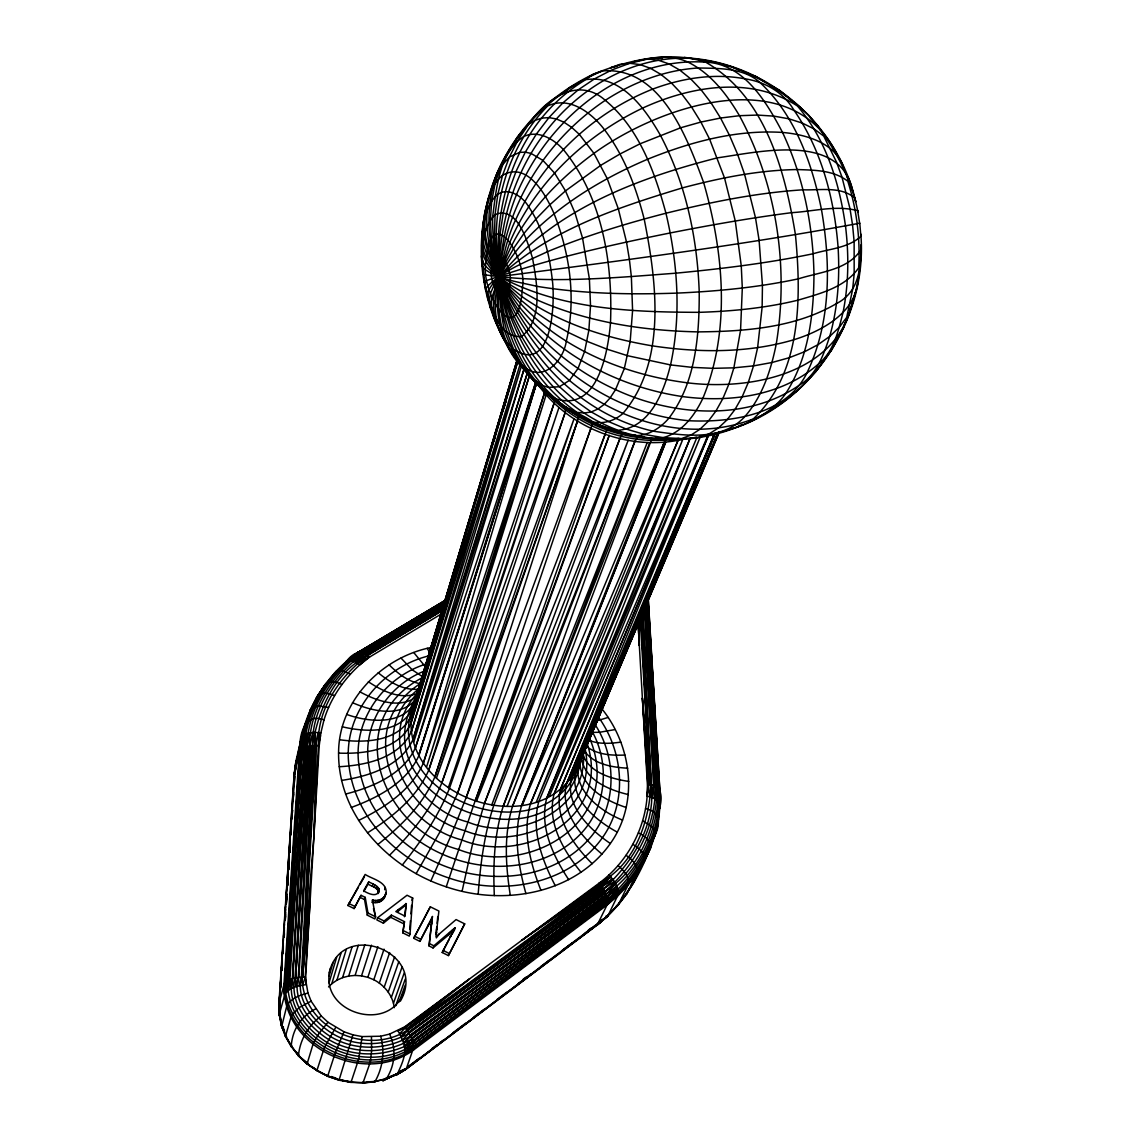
<?xml version="1.0" encoding="UTF-8"?>
<svg xmlns="http://www.w3.org/2000/svg" width="1140" height="1140" viewBox="0 0 1140 1140"><rect width="100%" height="100%" fill="white"/><g stroke="black" fill="none" stroke-linecap="round" stroke-linejoin="round"><path stroke-width="1.5" d="M707.413 435.024C735.471 429.737 768.631 417.81 785.674 393.614C808.289 358.673 813.689 315.794 813.96 275.025C813.219 226.048 803.415 176.885 782.539 132.44C766.451 102.059 744.135 63.755 705.632 62.158C668.881 50.217 628.14 60.192 593.384 74.2C563.245 88.507 536.555 110.153 517.204 137.399C489.317 176.344 476.791 225.891 482.79 273.401L483.631 274.612C547.129 284.088 612.038 277.989 675.792 273.187C721.834 268.769 767.847 263.212 813.162 253.736C829.036 248.905 848.245 248.078 860.871 236.365L860.8 234.042C867.953 317.376 813.632 401.294 734.317 428.213C648.774 461.315 533.876 420.118 504.265 329.716C491.055 263.554 502.156 190.522 542.939 135.489C577.538 87.965 634.809 53.808 694.873 58.553C771.509 66.391 838.94 126.74 855.755 201.837C846.892 169.775 830.447 140.305 808.517 115.083C779.119 87.395 742.767 65.379 702.169 59.978L705.318 60.862M647.335 601.621L657.923 788.253L646.48 602.234L657.524 787.868C656.027 827.683 639.412 869.321 604.87 891.48L410.257 1035.362L605.383 892.577L410.585 1035.961C386.275 1050.51 354.554 1051.151 330.201 1036.374C311.092 1024.304 291.983 1001.091 298.295 977.322L310.892 745.902L298.908 977.265L312.431 745.674C318.089 710.334 334.419 672.5 367.693 655.457L369.317 656.911C348.427 672.871 331.655 694.602 323.988 719.953C303.724 711.902 298.965 736.411 299.806 751.759L284.658 983.264C287.009 1044.382 364.373 1081.347 413.934 1046.406L607.734 901.412C639.554 873.824 662.426 833.782 659.832 790.661L647.947 599.498M400.411 1001.091C428.611 952.128 341.316 918.698 329.132 973.047M859.731 268.769C852.406 333.179 810.868 394.982 750.405 420.617M294.69 776.426L294.206 783.522L294.091 774.929L299.122 753.426C300.946 747.997 307.358 746.33 312.431 745.674C311.79 708.596 334.918 674.381 364.059 653.049L444.572 604.884M641.122 616.355L649.928 784.662L642.39 698.179L647.876 784.292C661.713 785.175 662.882 796.19 659.547 808.445L659.533 791.659M660.017 806.992L660.288 792.314C659.59 807.661 660.089 825.788 652.493 840.508M404.643 1026.869L599.027 883.244C604.058 889.043 609.444 897.066 607.007 905.046L597.232 924.982L405.854 1069.277C372.082 1086.035 377.967 1083.627 406.296 1068.821L413.948 1046.705L410.756 1036.317L404.643 1026.869L389.581 1034.094L380.689 1036.217L362.135 1036.588L352.901 1034.821L343.995 1031.785L327.978 1022.252L321.252 1015.982L311.12 1001.177L307.942 992.997L305.207 977.094L310.222 899.446L302.613 977.051L315.581 745.503L315.296 732.422C310.037 732.479 302.955 733.619 301.003 739.319L295.972 760.922L294.063 775.3M386.047 1079.024L397.319 1074.151C402.107 1063.463 408.305 1051.479 402.349 1039.979L409.103 1033.253L604.1 890.112L408.576 1032.413L603.459 889.001C632.386 862.781 655.87 825.431 651.282 784.947L641.948 613.178L650.954 784.876C649.202 822.539 634.41 865.217 599.027 883.244C629.736 860.386 648.731 822.638 647.363 784.235L638.001 622.454M648.033 595.949L648.247 601.022M313.856 837.273L316.407 745.531L302.613 977.051L313.856 837.273L318.402 745.603C316.535 709.579 339.748 676.291 367.693 655.457L443.631 609.815M481.678 244.772C482.049 273.557 515.166 287.494 536.669 299.735C587.228 322.178 642.932 330.728 697.922 331.882C745.047 331.469 794.936 327.878 836.518 303.568C859.589 291.755 860.714 267.416 861.127 244.801L861.284 249.119C848.702 270.023 819.788 272.004 798.513 278.801C758.542 287.38 717.716 291.284 676.918 293.108C630.106 294.719 582.953 293.906 536.655 286.283C518.543 281.865 497.938 279.685 482.933 267.914L481.878 264.68L483.047 261.331M431.903 647.321C382.057 656.897 338.466 700.758 338.58 753.098C338.153 815.898 388.925 868.352 446.239 886.835C502.612 906.2 574.389 894.473 610.356 843.5C639.098 803.258 632.059 746.173 601.849 708.795M482.363 238.873L483.545 221.046L485.27 216.002M660.288 792.314L659.547 808.445M645.553 808.616C660.231 811.723 660.787 823.579 654.788 835.891M858.035 276.835C858.42 311.647 822.31 331.07 793.269 339.919C747.441 353.272 698.678 352.858 651.809 345.776C605.995 337.996 560.253 323.66 521.978 296.614C502.142 280.782 476.72 259.022 482.676 230.565M654.702 836.119L658.45 819.29M444.857 602.177L361.366 652.037C332.909 674.98 309.524 708.424 309.424 746.144L295.673 977.735L296.158 986.527L290.486 988.922L285.171 993.382L279.243 1014.529L279.756 1017.037M485.768 290.743C483.118 265.99 476.363 234.826 495.059 214.562C518.201 205.428 527.535 242.692 532.565 258.253C536.798 283.204 543.837 318.331 521.621 336.557C497.909 338.081 491.155 305.748 485.911 287.921C502.327 270.593 526.238 261.73 547.542 251.655C585.932 235.766 625.746 223.583 665.945 213.237C710.961 202.122 756.661 192.774 803.016 189.81C819.959 190.451 841.12 185.963 854.9 198.189L858.078 212.396L857.665 210.715C836.418 204.901 813.533 211.413 791.915 212.638C751.132 217.854 710.605 225.008 670.277 232.945C607.563 245.542 544.892 259.792 484.628 281.309L484.101 282.121C494.29 342.67 535.7 397.86 592.372 421.914M409.103 1033.253C385.505 1046.463 355.409 1047.646 331.996 1033.324C313.785 1021.81 295.545 999.752 301.359 977.08L313.614 745.603L302.143 977.051C301.829 1027.952 366.211 1056.88 407.222 1030.303L602.576 887.704L406.681 1029.562L601.606 886.307L612.664 879.225L614.346 881.505L617.766 888.459L618.279 894.387L607.905 915.862L405.555 1069.32L396.734 1074.621L385.562 1078.754M584.407 933.674L595.736 925.139L597.004 925.139C622.639 905.16 639.939 876.076 650.783 846.008C649.8 839.624 643.872 835.492 638.443 832.884M719.155 432.359L579.22 763.672C541.799 847.476 393.827 796.86 412.651 708.168L516.962 360.496M581.685 756.618C562.676 878.712 352.858 802.788 416.57 696.697C399.556 709.322 376.414 700.844 359.756 691.752M849.542 309.852L851.58 305.463C834.523 374.974 748.709 390.393 687.62 382.841C615.001 373.664 540.246 339.934 499.719 276.578C486.809 260.233 478.03 238.217 484.913 217.526C486.182 202.279 490.457 185.635 502.569 175.289C527.321 160.925 546.117 194.926 554.068 213.764C569.943 253.764 576.298 298.88 566.324 341.131C563.303 362.093 540.93 384.807 521.75 364.444C502.854 346.688 498.365 318.73 498.209 293.935C499.705 252.952 505.704 211.385 525.882 174.99C560.096 109.768 629.38 57.128 705.632 62.158C765.481 96.458 785.047 171.114 795.435 234.712C801.32 296.927 802.09 372.637 753.269 418.936C683.872 445.783 603.986 417.297 553.712 365.926C507.371 316.364 472.886 241.623 496.755 173.907C517.033 127.424 555.807 90.331 602.433 70.922C660.972 66.191 687.235 138.068 703.622 182.486C723.615 252.083 731.053 330.115 702.782 398.501C694.616 415.416 682.176 432.43 663.209 437.646C644.328 439.755 625.133 434.454 607.392 428.127M350.279 674.21L343.625 671.033L336.442 671.26C317.077 692.493 304.024 720.038 302.542 748.937L287.608 980.585C286.354 1041.661 365.028 1078.169 413.62 1044.24L607.563 899.303C638.6 871.487 662.026 832.058 658.834 789.122C658.022 829.635 640.338 871.06 606.152 894.273L411.668 1038.298L606.409 895.014L411.953 1038.953C386.745 1054.115 353.785 1054.771 328.491 1039.423C308.384 1026.812 289.19 1002.758 295.032 977.849L308.327 746.444L295.673 977.735L287.608 980.585L284.002 984.575L278.744 1004.468L279.785 1015.64L279.927 998.768M413.934 1046.406L404.728 1049.014L413.107 1042.245C386.745 1057.094 353.072 1058.405 326.909 1042.373C306.005 1029.306 286.439 1004.369 292.339 978.533L305.976 747.199L292.666 978.448L306.931 746.828C307.729 708.852 330.429 673.769 360.71 651.98L348.356 660.573L331.754 677.203M295.032 977.849L296.158 986.527L306.118 984.561L305.663 977.108L319.228 745.674L320.839 732.977L323.988 719.953M659.718 803.985L654.289 798.57L647.121 796.062L647.876 784.292M280.226 987.824L281.038 975.455M282.207 957.771L281.395 970.14L282.093 961.106M282.435 954.237L283.247 941.868M283.589 936.567L284.401 924.184M284.758 918.883L285.57 906.514M285.798 902.98L288.933 855.242M289.161 851.708L295.972 760.922M284.202 937.109L284.43 933.575M285.356 919.453L285.584 915.919M286.397 903.564L286.738 898.263M287.893 880.607L287.536 885.908L287.893 878.769L287.351 885.78M289.047 862.952L288.577 870.005L288.947 862.894M289.731 852.35L290.073 847.048M291.227 829.393L290.885 834.694L291.284 827.597L290.786 834.623M292.382 811.737L291.926 818.805L292.467 809.956L291.854 818.748M293.593 792.4L293.037 801.121M280.625 988.181L280.982 982.894M281.794 970.539L282.15 965.238M282.977 952.883L283.318 947.597M284.031 937.009L284.373 931.708M285.541 914.066L285.2 919.367L285.57 912.228M286.724 896.425L286.254 903.479L286.767 894.587M290.116 845.239L289.645 852.307L290.073 845.21M293.051 801.121L293.522 794.067M341.801 684.499C337.426 682.219 331.925 680.224 327.137 682.461C311.135 702.482 301.387 727.591 299.179 753.227L283.945 984.76C282.093 1047.631 364.002 1086.05 413.549 1050.011L607.007 905.046L617.766 895.912L627.912 885.352L636.733 873.952L644.186 861.826L650.698 847.633M299.806 751.759L302.556 736.511L285.812 981.925L286.439 991.843L285.998 981.754L302.129 749.279L285.812 981.925L300.875 750.362L302.556 736.511L306.118 722.219L311.234 708.524L318.388 705.831L328.577 707.47M288.221 990.332L304.437 747.84C305.62 719.126 318.758 691.795 337.91 670.705M279.214 1014.842L278.744 1004.468L279.3 1015.142L278.801 1005.11L294.091 774.929L295.944 761.278L296.186 762.019L299.336 749.393M299.122 748.253L294.163 775.699L279.072 1005.494C277.291 1008.259 285.841 1046.164 280.112 1017.194M278.716 1004.825L279.485 1015.412L279.899 996.887M280.483 988.067L280.967 981.013M281.666 970.439L282.15 963.385M282.863 952.798L283.333 945.744M283.917 936.923L284.387 929.87M288.42 869.906L289.004 861.085M289.061 979.83L305.677 734.288L302.542 748.937M581.058 872.299C563.63 850.91 546.43 822.182 554.168 793.654L708.154 434.782L560.624 788.937C553.484 817.337 573.135 844.612 592.187 863.721M280.283 987.739L281.01 977.094M282.578 954.009L283.304 943.35M283.789 936.239L284.401 927.361M284.886 920.265L285.613 909.606M285.969 904.277L286.696 893.632M287.18 886.521L287.907 875.862M288.392 868.765L288.99 859.888M289.474 852.777L290.087 843.899M290.686 835.022L291.298 826.144M291.897 817.266L292.382 810.155M478.173 894.202C480.425 864.277 484.258 834.11 493.734 805.524L634.852 441.465L638.657 435.836M636.875 873.739C638.885 865.987 631.859 859.332 626.088 855.314M855.214 292.424L852.136 303.839M409.787 929.257L410.414 920.721M410.927 913.881L411.554 905.331M410.03 933.945L412.68 898.035L407.051 895.242L377.568 917.771L376.87 919.937L383.382 923.186L390.664 917.301L391.376 915.135L404.472 921.647L402.805 932.862L409.289 936.097L410.03 933.945L403.546 930.71M659.832 790.661L658.934 802.503L658.977 789.308L647.491 601.82M368.705 881.904L368.035 884.098C371.355 886.393 379.62 887.918 378.209 893.546C382.214 886.991 372.923 884.042 368.705 881.904L363.617 890.825C367.764 893.332 377.055 898.092 379.093 890.625M429.053 945.944L432.459 916.517L419.891 941.369L413.72 938.306L430.322 906.799L438.886 911.045L435.964 936.781L456.071 919.581L464.707 923.87L448.419 955.591L442.22 952.513L455.031 927.732L433.841 945.801L433.043 947.939L429.053 945.944L431.918 918.783L419.891 941.369M299.549 747.413L305.135 723.529M436.093 932.976L436.777 926.635M437.105 923.286L437.774 916.56M860.116 262.129L860.785 255.346M362.135 1036.588L358.658 1059.288L351.02 1082.302L339.136 1079.637M281.737 1026.299L286.781 1006.007C290.671 998.184 300.105 995.234 307.942 992.997M402.805 932.862L404.472 921.647M404.458 916.745L406.31 903.707L395.808 911.558L405.042 916.147L406.31 903.707M295.189 771.623L295.858 765.225M385.577 893.589C385.363 900.344 377.839 904.205 371.782 902.153M386.161 892.606C386.873 881.619 372.039 879.054 365.156 874.437L347.942 905.516L354.084 908.58L361.052 895.313L365.228 897.38L367.978 912.998L367.308 915.164L374.861 918.94L375.559 916.774L372.424 900.058C378.109 901.669 385.092 898.876 386.161 892.606L385.078 896.126M525.041 370.372C493.378 339.278 493.805 297.754 501.842 256.999C512.672 193.401 551.903 136.059 605.283 100.334C633.099 82.279 665.062 69.996 698.35 67.987C719.397 68.428 743.993 67.702 760.423 82.921C795.406 115.924 812.008 163.433 821.456 209.489C830.832 263.796 831.26 322.677 806.764 373.279C786.016 415.117 730.697 422.726 688.774 420.731C625.746 414.974 567.05 380.076 528.932 330.002C502.583 291.484 479.156 244.088 489.089 196.194M604.87 891.48C635.393 865.089 655.201 827.369 655.614 786.629L644.841 605.939L654.488 786.101L644.656 607.534M647.121 796.062L648.446 784.377L642.39 698.179M286.796 1037.072L285.513 1036.118L291.569 1015.142L299.093 1007.632L311.12 1001.177M657.894 822.296L659.134 811.908M643.017 610.1L653.562 785.688L652.109 797.544L641.25 616.384M295.346 771.153L295.787 767.648M295.046 770.797L295.73 765.524M299.122 753.426L301.003 739.319M315.595 1008.9C300.917 1016.552 292.553 1029.221 291.199 1046.164L298.566 1055.968L308.185 1063.506M294.163 775.699L295.93 763.729M299.179 753.227L301.573 737.851M574.318 412.395L592.444 422.669L591.717 425.89L466.118 797.701L450.941 835.777L430.863 880.921M506.787 343.81C495.686 328.79 493.677 308.969 496.37 290.928C501.8 267.159 504.707 242.649 515.38 220.376C542.084 161.453 592.002 113.359 652.109 89.333C681.335 78.233 713.341 73.06 744.335 78.703C764.798 81.71 783.109 91.913 793.825 109.967C821.726 150.209 834.394 199.172 838.1 247.508C839.852 277.334 837.928 307.601 829.706 336.428C823.622 354.497 817.024 374.476 799.767 384.893C751.987 418.024 688.389 416.528 635.379 397.774C577.125 376.599 524.999 333.992 499.719 276.578C488.305 253.137 475.522 220.334 494.589 197.462C504.977 184.794 522.149 195.382 528.59 206.654C543.11 228.114 549.409 254.035 552.245 279.485C555.38 301.331 552.672 375.345 513.57 349.225C493.421 331.142 487.763 300.96 499.719 276.578C514.083 225.349 551.874 184.195 593.94 153.359C659.476 105.678 793.084 59.893 838.142 156.978M298.566 1055.968L298.452 1055.369C300.162 1039.395 308.456 1025.359 321.252 1015.982M432.459 916.517L431.39 922.26L432.174 920.108M462.07 891.281L472.772 843.016L484.343 803.757L619.918 438.558L622.924 432.772L626.929 434.696L622.924 432.772M301.046 750.177L303.938 735.3M328.12 1075.462L327.622 1076.345L335.174 1053.089L343.995 1031.785M312.617 732.521L309.767 746.073L295.673 977.735L305.663 977.108M307.843 1063.777L307.059 1063.976L313.471 1042.772L319.3 1033.025L327.978 1022.252M307.743 733.462L304.708 747.698L289.945 979.402L290.486 988.922L289.645 979.531M312.431 745.674L318.402 745.603L320.497 735.727L318.06 732.578L315.296 732.422L302.143 977.051L315.581 745.503L318.06 732.578L320.839 732.977M488.946 198.83C492.637 180.419 501.116 163.106 511.433 147.573M306.931 746.828L310.066 732.877M367.479 832.856C392.231 817.252 417.012 797.501 428.797 769.956L546.089 394.982L426.574 766.964L545.077 390.792M330.643 967.96C316.564 1012.249 389.894 1035.134 404.002 991.116M307.757 719.611L309.339 712.913M502.013 334.219C495.686 323.147 489.359 310.507 491.953 297.284C498.636 278.987 503.552 260.262 510.036 241.808C535.358 182.671 584.905 135.76 642.476 108.172C690.17 86.156 750.961 75.568 797.459 106.02C826.13 139.579 839.567 183.383 845.552 226.433C848.972 255.046 848.716 284.216 843.016 312.531C838.299 330.757 834.138 351.02 818.876 363.617C782.097 396.335 729.401 402.862 682.219 396.535C619.918 387.272 559.982 356.435 519.712 307.472C497.767 277.462 472.501 238.844 488.59 200.455M377.796 844.54C400.924 826.115 423.368 804.398 434.939 776.682L554.04 403.418L554.653 400.938L547.471 393.328M530.171 122.037C547.214 98.453 578.408 76.252 605.283 100.334C639.198 128.407 654.802 172.012 665.945 213.237C677.673 262.713 681.478 314.939 670.548 364.914C663.851 391.818 650.341 427.685 618.165 430.279C532.28 398.772 492.01 302.784 492.637 216.728C496.399 189.268 498.693 153.245 523.802 136.472C538.166 129.789 553.655 138.98 563.317 149.54C602.347 197.306 612.836 262.699 610.499 322.805C608.119 351.405 597.83 412.694 555.793 398.772C514.909 362.834 500.417 307.786 496.912 255.403C492.523 201.523 509.267 144.937 547.656 105.977C569.516 95.632 591.831 113.031 604.542 129.803C624.421 156.009 636.049 187.402 644.171 219.008C656.526 281.138 667.199 361.323 622.896 413.507C614.816 420.66 603.744 424.265 593.057 421.957C580.916 413.236 566.224 409.972 555.793 398.772C528.077 380.56 513.057 347.558 504.678 316.336C485.255 229.796 504.949 128.492 585.689 79.657C620.716 74.285 645.055 108.4 660.274 135.047C685.753 183.198 697.295 237.776 699.219 291.926C699.347 335.132 695.913 382.342 668.995 418.067C660.701 427.842 649.073 435.38 635.921 435.665C618.45 431.191 601.721 426.559 585.148 419.335L590.05 420.745L577.239 414.932L577.467 414.034M352.901 1034.821L339.036 1080.221L351.02 1082.302M622.54 820.059C598.144 810.683 567.15 785.446 581.557 756.347C557.033 863.365 371.626 800.394 415.017 700.844L516.819 361.751M389.453 855.314C410.5 834.252 430.493 810.754 441.821 782.909L565.098 412.751L565.796 406.666M717.801 433.414L575.942 770.669C568.518 798.2 595.736 820.401 617.225 832.115M714.538 433.656L569.786 779.589L715.307 433.428L571.739 777.238C564.314 805.097 589.351 829.265 610.356 843.5M540.987 890.454C530.328 863.422 522.149 832.528 530.499 803.785L682.803 439.356L536.356 801.99L689.885 438.928L546.844 797.815C538.935 826.443 553.199 856.169 568.718 879.681M329.075 975.982L333.122 962.388M504.179 407.222L505.704 402.107M358.601 820.444C384.551 807.733 411.511 790.177 423.482 762.788L536.683 382.613L536.028 381.373L415.53 747.498C403.332 774.516 372.623 787.142 345.577 794.067M328.99 982.908L336.628 957.358M414.105 703.679L517.004 360.397M483.631 475.466L485.17 470.35M493.848 441.337L495.373 436.221M503.039 410.614L505.59 402.092M341.544 780.43C368.534 776.312 400.739 766.394 412.965 739.575L524.158 368.861M844.982 322.748L843.457 327.864L838.185 336.528M339.635 739.746C364.358 743.209 399.299 741.884 411.255 715.792L518.045 360.525L412.651 708.168C400.924 733.989 365.726 732.422 342.342 726.793M354.084 908.58L361.052 895.313M328.548 986.941L331.797 983.72L341.06 953.026M339.207 766.721C365.769 765.296 399.2 758.171 411.397 731.595L521.764 364.871L410.828 723.629C398.715 749.977 364.387 754.21 338.58 753.098M410.828 723.629L520.553 362.862L411.255 715.792M331.797 983.72L336.899 980.229L346.261 949.506M367.308 915.164L364.543 899.574L365.228 897.38M415.53 747.498L529.673 374.96M498.365 173.465L499.918 168.407M336.899 980.229L342.584 977.635L352.075 946.913M411.397 731.595L524.072 368.833M372.353 886.25L373.036 884.042M412.965 739.575L527.036 373.963L413.749 741.998L529.658 374.932M374.233 887.234L374.918 885.039M305.207 977.094L302.741 984.96L301.359 977.08M342.584 977.635L348.712 976.025L358.331 945.288M376.357 888.644L377.041 886.45M536.028 381.373L418.836 754.837L536.683 382.613C568.475 429.182 631.389 452.694 685.909 438.53M373.607 900.187L372.923 902.367L372.424 900.058M377.383 889.599L378.295 887.69M556.021 399.855C585.76 426.702 626.53 440.895 666.515 438.501L664.121 442.534L521.65 805.538C513.057 834.281 518.159 865.331 525.925 893.689M536.683 382.613L419.036 755.264C406.937 782.482 377.981 797.658 351.277 807.462M378.024 890.497L378.708 888.302M378.266 891.038L378.964 888.844M378.409 891.594L379.107 889.399M375.06 902.581L375.744 900.401M378.466 892.05L379.15 889.856M377.141 902.51L377.825 900.329M348.712 976.025L355.096 975.427L364.857 944.718M378.651 902.225L379.335 900.044M379.976 901.754L380.674 899.574M384.622 889.67L385.32 887.476M381.301 901.042L382 898.861M412.651 708.168L415.017 700.844M382.385 900.201L383.083 898.021M383.439 899.075L384.137 896.895M384.351 897.693L385.049 895.513M651.88 438.772L512.501 806.422C503.638 835.121 505.704 866.101 510.307 895.413M355.096 975.427L361.522 975.869L371.441 945.174M416.143 873.639L440.639 830.69L457.511 793.483L577.481 421.088L578.208 414.361M446.239 886.835L472.986 807.049L607.378 428.099L621.357 432.302M383.382 923.186L384.095 921.02L391.376 915.135M423.482 762.788L544.507 393.3M361.522 975.869L367.835 977.322L377.896 946.67M484.343 803.757L628.226 440.183L491.654 805.139L634.852 441.465L503.168 806.408C493.991 835.078 493.078 865.745 494.318 895.598M481.365 256.044C482.277 266.119 491.782 272.004 499.719 276.578C619.904 260.832 740.915 245.399 859.774 223.184L860.871 236.365M394.255 1007.66C392.887 995.591 384.479 985.174 373.82 979.745L384.023 949.164M398.359 909.492L397.632 911.658L405.099 905.644L405.84 903.464M659.761 795.193L648.047 596.776M632.914 844.384C638.6 847.704 645.197 853.076 644.684 860.344L637.231 872.456L626.9 893.731L625.148 894.515M434.939 776.682L558.942 407.564L436.463 778.064L565.098 412.751M379.321 983.079L389.666 952.556M428.797 769.956L554.04 403.418M411.925 900.215L412.68 898.035M384.18 987.226L394.639 956.774M641.777 864.419L633.797 882.232L626.045 894.415M641.962 864.206L633.797 882.232M655.272 834.423L650.213 849.101L640.281 869.036L638.942 869.92M388.227 992.042L398.801 961.676M391.362 997.415L402.021 967.133M393.485 1003.172L404.201 972.976M430.322 906.799L413.72 938.306M395.708 1005.808L405.284 979.046M399.228 1001.832L405.213 985.16M427.928 926.378L428.711 924.227M430.977 925.751L431.761 923.6M441.821 782.909L574.033 418.765L448.334 787.74L577.481 421.088L449.374 788.524C438.316 816.525 420.874 841.577 402.278 865.06M367.479 1081.874L375.089 1081.432C382.926 1067.539 384.836 1051.451 380.689 1036.217M457.511 793.483L590.933 428.27M475.095 801.149L609.273 435.366L476.378 801.506L619.918 438.558M436.449 929.998L437.247 927.86M435.922 934.472L436.705 932.335M439.427 933.731L436.335 937.906M386.246 1078.981L386.546 1078.582C395.252 1064.575 396.293 1048.786 389.581 1034.094M299.521 746.672L301.786 740.587M299.492 747.028L301.758 740.957M433.043 947.939L448.904 934.658L449.716 932.534M448.904 934.658L452.409 930.155L454.433 929.984L455.031 927.732L450.143 937.451L450.955 935.313M453.05 931.537L452.224 933.674L454.433 929.984L451.597 932.292M466.118 797.701L605.169 434.126M344.451 664.378C349.823 655.144 361.38 646.451 369.517 657.096L441.223 614.033M448.419 955.591L464.707 923.87M310.28 709.793L309.724 711.232L316.934 696.768L325.897 683.387M334.533 695.614C329.061 693.106 319.129 690.968 316.379 698.207C326.639 680.495 340.361 664.905 357.062 652.949L357.19 652.835M333.835 674.68L336.442 671.26M649.686 442.805L507.058 806.408L647.221 442.577L503.168 806.408M521.65 805.538L665.646 442.32L522.149 805.439L678.998 438.373L675.564 438.843M530.499 803.785L677.83 440.681M708.866 434.511L566.68 783.308C559.184 811.438 581.813 837.373 601.977 854.088M554.168 793.654L700.772 435.736L549.295 796.433L696.925 437.361L546.844 797.815M594.154 725.938L581.97 755.521L612.38 683.43M512.501 806.422L664.121 442.534M689.899 438.928L538.921 801.206C530.812 829.906 542.056 860.358 555.308 885.766M560.624 788.937L708.781 434.482M353.172 657.353L357.062 652.949L445.683 600.096M579.22 763.672L669.294 549.067M670.676 545.789L705.745 462.242M707.128 458.964L709.18 454.048M712.628 445.854L710.562 450.77L712.529 445.854M718.129 432.744L713.996 442.577L718.058 432.758M613.748 680.039L624.805 653.947M626.173 650.498L628.268 645.753M629.636 642.29L631.717 637.559M633.085 634.096L635.165 629.366M636.548 626.088L640.694 616.255M642.062 612.764L644.143 608.062M645.511 604.556L656.583 578.578M659.319 571.739L661.414 567.107M662.782 563.53L669.009 549.081M671.09 544.165L673.84 537.61M675.208 533.99L677.303 529.416M678.685 526.139L680.751 521.222M682.133 517.959L684.214 513.043M685.582 509.765L689.728 499.933M691.082 496.242L693.191 491.739M694.545 488.048L696.64 483.545M698.022 480.268L700.088 475.351M701.471 472.074L705.617 462.242M575.942 770.669L718.841 432.003M493.136 313.172L490.172 307.301L489.288 300.632L490.556 293.251L494.033 285.2L499.719 276.578L505.647 262.556L513.727 248.164L523.859 233.6L535.957 219.051L549.893 204.744L565.483 190.879L600.808 165.286L620.046 153.957L639.968 143.825L680.68 127.766L700.872 122.066L720.551 118.033L739.447 115.696L757.316 115.069L773.889 116.123L788.98 118.831L802.403 123.12L814.031 128.905L823.736 136.059L836.646 162.379L841.976 177.113L849.998 208.72L852.577 225.121L854.131 241.623L854.173 273.928L852.649 289.289L846.721 317.362L839.297 327.28L829.706 336.428L818.064 344.636L804.455 351.79L789.051 357.775L771.994 362.506L753.526 365.883L733.875 367.835L713.312 368.334L692.094 367.365L670.548 364.914L627.655 355.737L606.922 349.154L587.057 341.344L568.333 332.438L551.019 322.577L535.316 311.89L521.436 300.561L509.523 288.733L499.719 276.578L494.447 257.469L491.34 238.388L490.414 219.578L491.668 201.281L495.059 183.711L500.503 167.081L509.366 157.049L519.712 152.361L525.298 152.162L531.069 153.43L542.897 160.398L554.582 173.052L565.483 190.879L575.002 212.995L582.583 238.217L589.38 278.815L590.52 305.506L588.881 330.173L584.606 351.533L577.994 368.519L569.43 380.404L559.427 386.731L548.497 387.386L542.868 385.634L531.568 378.138L521.75 364.444L513.57 349.225L507.186 332.623L502.683 314.854L500.175 296.087L498.821 255.274L500.032 233.814L503.339 212.496L508.697 191.591L516.049 171.399L525.298 152.162L536.313 134.15L548.939 117.605L563.032 102.742L578.365 89.732L594.738 78.731L611.938 69.896L629.722 63.284L647.876 58.981L658.322 60.221L668.995 63.911L679.739 70.067L690.427 78.632L700.901 89.561L710.99 102.757L720.551 118.033L729.429 135.218L737.495 154.071L744.591 174.306L755.492 217.768L759.112 240.326L762.446 285.356L762.133 307.144L757.615 347.686L753.526 365.883L748.325 382.37L742.097 396.962L734.972 409.502L727.035 419.862L718.428 427.956L709.294 433.77L699.732 437.261L672.001 439.741L658.721 438.301M714.495 433.613L566.68 783.308L559.184 794.552M576.755 768.916L719.183 432.245M571.739 777.238L717.716 433.414M362.506 1082.373L362.947 1082.986L370.301 1062.11L371.611 1050.823L371.469 1037.058M416.983 696.668C407.821 725.938 369.702 722.917 346.66 714.395M637.459 873.069L631.147 885.509M633.427 882.403L639.398 869.792M836.689 339.592L831.459 350.322L824.99 358.345M616.455 905.759L618.151 905.075L627.912 885.352C630.32 877.501 623.623 870.219 618.023 865.588M490.77 190.708L494.532 183.084M442.22 952.513L449.345 938.961M429.88 922.559L431.918 918.783M514.012 143.198L517.204 137.399L527.093 125.956M489.43 301.901L487.806 299.165C485.953 289.873 493.734 282.52 499.719 276.578C506.573 262.77 516.007 250.487 526.381 239.143C560.239 203.932 602.889 178.31 647.577 159.244C690.241 142.001 736.155 129.461 782.539 132.44C806.279 134.52 835.976 142.871 843.842 168.321M363.788 891.537L368.035 884.098M347.942 905.516L358.402 887.29M360.14 884.241L364.487 876.646M626.544 893.005L629.308 888.502M335.616 1027.568L324.344 1047.617L316.863 1070.688L327.679 1076.274M823.151 361.038L815.77 371.768L809.457 377.511M616.911 66.263L610.484 67.787L619.875 64.382L629.722 63.284L639.939 64.567L650.356 68.257L660.872 74.385L671.346 82.921L681.592 93.793L691.481 106.903L700.872 122.066L709.593 139.123L724.513 177.925L735.286 221.032L741.256 265.834L742.311 288.021L740.558 330.315L733.875 367.835L728.859 384.18L722.831 398.644L715.906 411.07L708.211 421.33L699.832 429.353L690.926 435.109L681.606 438.558L663.209 437.646L644.741 434.497L626.444 429.139L608.532 421.586L591.247 411.939L574.802 400.268L559.427 386.731L545.305 371.469L532.651 354.683L521.621 336.557L512.387 317.319L505.049 297.255L499.719 276.578L496.028 255.845L494.475 235.082L495.059 214.562L497.781 194.541L502.569 175.289L509.366 157.049L518.059 140.035L528.518 124.445L534.945 120.398L541.771 118.104L548.939 117.605L556.377 118.973L563.958 122.208L571.61 127.324L579.234 134.263L593.94 153.359L607.235 178.624L618.308 208.777L626.516 242.093L629.38 259.364L631.361 276.678L632.586 310.522L630.164 341.687L624.335 368.534L615.514 389.709L610.142 397.889L604.257 404.344L597.93 409.032L591.247 411.939L584.307 413.051L577.168 412.409C532.608 381.615 505.818 329.759 499.719 276.578C552.529 210.002 637.488 178.097 717.516 157.833C758.827 152.048 841.462 132.055 852.806 191.62M621.884 898.733L624.05 895.912M620.189 901.555C604.3 922.474 581.015 935.798 560.78 951.914M622.355 898.733L624.535 895.912M617.951 905.36L626.9 893.731M637.231 872.456L628.425 883.842L607.007 905.046M324.444 685.995L327.579 682.219M415.943 699.048C400.667 718.2 371.782 711.189 352.488 702.668M606.152 894.273L615.771 883.842L410.257 1035.362M411.953 1038.953L404.216 1046.178L413.008 1041.875L607.15 897.394L412.766 1041.162L606.993 896.71L616.925 886.179M307.059 1063.976L317.419 1070.503L311.947 1066.655M407.222 1030.303L401.052 1036.787L402.349 1039.979M607.905 915.862L597.004 925.139L607.634 916.061L618.151 905.075M618.279 894.387L607.52 903.521L413.905 1048.33L404.942 1051.536L413.948 1046.705L607.72 901.712C630.221 884.369 647.434 860.187 655.343 832.841L651.553 826.172L642.661 820.928M410.585 1035.961L403.418 1043.143L410.756 1036.317L605.383 892.577M602.576 887.704L407.464 1030.646L401.052 1036.787L399.57 1033.667L405.413 1027.824L469.523 978.932L406.481 1029.292L600.88 885.41L610.798 877.073L612.664 879.225L406.681 1029.562M499.719 276.578C549.95 229.682 617.738 207.537 682.233 187.943C719.796 177.983 758.257 170.159 797.231 169.547C814.388 170.174 833.654 170.06 847.804 181.232C856.653 209.119 860.386 238.602 858.677 267.815C845.082 287.565 819.774 293.678 798.071 300.148C765.71 308.042 732.393 311.291 699.162 312.332C631.831 312.132 560.139 309.51 499.719 276.578C518.529 350.351 578.122 414.148 653.263 431.191C683.401 435.523 722.332 441.75 745.033 416.357C762.546 396.221 770.953 370.101 776.183 344.365C789.037 267.045 776.796 184.822 739.447 115.696C726.664 94.15 710.562 73.031 687.491 61.888C670.292 54.079 650.555 57.798 632.971 61.859M334.376 673.27L346.973 661.043L357.988 652.379L345.833 661.856L358.302 652.194L346.973 661.043M565.24 91.528L568.974 87.937L577.652 83.405M420.689 687.377C362.777 730.384 404.871 815.67 464.821 830.675C519.156 853.062 599.312 815.299 585.119 748.923M444.6 601.207L359.642 651.909L348.356 660.573L355.751 662.112L365.071 653.562L444.258 606.38M599.583 921.733L602.148 919.467M602.604 919.581L596.149 925.252L607.634 916.061M597.232 924.982L608.105 915.577M598.414 922.901L602.447 919.538M778.748 404.33L771.623 408.832M596.32 925.267L607.307 916.19L596.591 925.267L405.854 1069.277L396.734 1074.621L405.156 1069.249L558.115 954.066M607.734 901.412L618.45 892.62M607.563 899.303L618.279 890.611M369.517 657.096L359.884 664.805L355.751 662.112L443.189 609.458M349.98 658.991L344.993 662.967L348.997 660.117M352.474 656.996L444.771 601.165M347.244 662.169L350.023 659.96M606.993 896.71L617.766 888.459L412.766 1041.162M345.833 661.856L356.221 654.004M348.356 660.573L359.841 651.895M523.132 979.303L525.968 977.165M588.197 930.269L591.019 928.145M409.003 1065.886L418.907 1058.433M431.632 1048.829L437.29 1044.568M440.126 1042.43L442.961 1040.307M452.851 1032.84L465.59 1023.236M474.069 1016.837L483.973 1009.385M496.712 999.78L506.616 992.313M517.93 983.792L530.656 974.187M540.559 966.734L549.053 960.336M561.778 950.731L571.682 943.265M469.523 978.932L404.928 1027.211L397.931 1030.731L399.57 1033.667M607.15 897.394L412.908 1041.533L404.216 1046.178M413.521 1043.827L607.591 899.631M413.948 1046.705L607.52 903.521L413.905 1048.515C364.259 1083.755 284.858 1046.591 284.002 984.575L284.473 994.935M349.966 660.445L361.366 652.037M612.664 879.225L600.88 885.41L521.721 940.372L599.597 883.856L610.798 877.073L608.76 875.093M521.721 940.372L610.798 877.073M443.517 605.981L351.776 660.659L363.062 652.565L443.745 604.514M352.987 657.253L355.666 655.343M351.776 660.659L363.29 652.65L443.873 604.571M603.459 889.001L614.346 881.505M353.714 661.228L444.443 606.48M584.877 79.629L593.384 74.2L602.433 70.922M792.428 393.841L796.703 391.177M400.055 1071.486L402.905 1069.719M396.734 1074.621L406.296 1068.821L394.853 1075.163M396.449 1074.564L405.313 1069.292L396.122 1074.393L403.318 1069.976L400.268 1071.614M442.577 609.045L365.855 654.103L443.36 607.691M443.517 609.715L355.751 662.112M446.994 599.284L356.948 653.106L445.127 600.723M396.976 1074.564L406.125 1069.106L397.176 1074.407M444.785 603.445L362.335 652.337L443.346 604.385M363.29 652.65L444.158 604.67M365.855 654.103L442.306 608.86M413.905 1048.33L404.843 1053.688L413.549 1050.011M364.059 653.049L443.702 606.095M421.857 677.944C340.019 721.078 382.085 829.165 458.494 849.471C529.986 878.085 624.734 819.917 589.494 737.965M357.817 663.323L369.317 656.911M742.368 424.408L734.317 428.213L729.344 428.839M425.249 670.79C388.712 684.428 362.905 723.33 368.434 762.56C374.319 808.702 412.409 845.096 455.259 859.161C497.596 873.44 549.665 867.113 581.158 833.326C606.523 806.607 609.757 764.299 592.672 732.379L599.526 732.293L615.13 729.557M385.291 1078.469L392.787 1075.376M397.931 1030.731L405.413 1027.824M608.105 717.445L596.249 721.007M426.674 663.836C384.38 676.633 352.616 720.01 358.872 764.74C365.028 814.402 405.982 853.632 452.096 868.765C497.639 884.127 553.684 877.216 587.442 840.75C616.797 809.756 617.994 759.71 595.166 724.712M429.481 655.714C380.874 667.256 342 715.179 349.054 766.137C355.495 819.546 399.499 861.812 449.075 878.056C501.671 896.126 568.575 885.281 602.291 837.872C628.197 801.805 623.523 750.633 597.588 715.934M350.863 1082.458L350.75 1081.418M374.291 1081.547L386.546 1078.582M374.476 1081.746L386.417 1078.839M689.885 438.473L696.255 437.219M699.447 436.591L702.625 435.964M670.391 439.527C628.696 444.286 585.518 429.096 554.653 400.938M620.801 742.14C610.043 743.594 598.471 744.434 588.269 740.017M375.089 1081.432C351.177 1085.365 325.954 1078.697 307.088 1063.52M362.606 1082.687L374.96 1081.675M362.834 1083L374.818 1081.817M667.513 438.316L655.13 438.344M418.28 689.173C403.175 690.669 389.424 681.891 378.195 672.757M625.005 755.065C611.852 755.549 597.089 754.922 586.402 746.315M655.942 58.169L662.554 58.282M339.065 1080.193L327.608 1076.303L328.519 1076.16M291.213 1046.677L292.353 1046.862L290.757 1044.055M350.807 1082.359L363.062 1082.843M631.475 434.796L649.814 438.074M286.354 1037.058L282.406 1026.627L283.418 1026.727M627.698 768.203C612.28 767.32 594.054 764.47 584.449 751.032M641.164 436.606C624.278 434.768 607.905 429.595 592.444 422.669M318.402 745.603L319.228 745.674M606.922 916.232L606.01 916.047M722.86 65.222L729.6 66.02L739.29 70.21M684.328 57.342L700.558 59.736M628.81 781.427C611.339 778.834 589.48 772.792 582.74 754.466M342.456 1080.264L350.75 1081.832M632.999 434.81L636.234 435.437M621.043 432.374L601.179 426.574L593.527 422.584M628.211 434.041L622.639 432.716M601.179 426.574L605.839 427.742M628.34 794.566C609.045 790.02 583.538 779.66 581.486 757.017M485.74 282.549L484.101 282.121L482.79 273.401M745.745 73.003L755.592 76.28L765.752 82.465M331.298 1076.531L336.058 1078.155M327.636 1076.146L339.121 1080.05M639.469 436.064L644.499 437.803M626.245 807.505C605.768 800.75 579.576 786.6 580.061 761.848M562.732 406.025L565.469 407.108M367.835 977.322L373.82 979.745M593.541 422.427L605.882 427.486M405.156 1069.249L404.33 1068.835M360.397 897.508L364.543 899.574M390.664 917.301L403.731 923.813M348.598 903.336L354.74 906.4M367.978 912.998L375.559 916.774L373.464 908.651M377.568 917.771L384.095 921.02M414.476 936.154L420.646 939.232M429.837 943.806L433.841 945.801M443.032 950.39L449.231 953.482M327.793 1076.103L316.236 1069.933M549.751 394.526L555.579 400.425L559.84 402.733M770.113 85.115L779.39 90.188L791.873 100.505L789.008 98.938M421.971 676.319L412.195 669.793L401.038 658.108M278.801 1005.11L279.899 1006.093M555.579 400.425L562.576 404.572M368.363 681.749C382.299 691.054 400.368 700.031 417.226 693.462C374.918 737.822 415.216 808.83 467.785 821.983C517.019 842.802 590.406 810.255 583.067 750.405M568.632 408.576L571.482 410.486M307.031 1063.791L317.191 1070.731M794.68 102.643L802.546 109.468M547.243 392.274L536.612 383.781L531.525 377.383M570.841 409.759L577.239 414.932M425.761 667.199L413.791 652.579M389.139 664.848C397.76 673.398 407.892 681.52 420.176 683.687C352.032 727.619 394.654 822.553 461.7 839.895C524.699 865.73 613.007 816.497 586.601 741.955M298.452 1055.369L307.543 1063.962M298.409 1055.654L307.315 1064.062M298.438 1055.854L307.144 1064.062M810.369 118.289L817.765 125.628L820.515 130.06M517.802 360.297L510.635 349.211M296.386 1051.992L299.421 1055.84M299.065 1055.968L291.94 1046.919L287.152 1038.469M291.199 1046.164L298.78 1056.01M285.513 1036.118L291.612 1046.905M285.47 1036.417L291.37 1046.833M427.229 648.304L430.293 653.833M847.262 177.356L849.286 181.901M282.877 1026.698L284.558 1031.144M281.495 1025.487L285.983 1036.987M281.466 1025.801L285.541 1036.659M493.677 314.754L496.385 322.634M280.497 1017.393L281.138 1020.471M279.243 1014.529L281.537 1026.071M857.665 210.715L859.674 223.497M298.295 977.322L299.392 985.63M648.289 599.469L659.903 790.889M648.446 784.377L649.7 796.703M292.339 978.533L293.165 987.639M286.439 991.843L285.641 982.11L300.718 750.562L284.658 983.264L285.171 993.382M279.457 1005.836L279.827 1010.838M648.133 607.848L648.575 614.916M649.23 625.518L649.672 632.586M650.327 643.188L650.869 652.037M651.539 662.639L651.966 669.707M652.636 680.309L653.063 687.377M653.833 699.746L654.274 706.814M654.93 717.43L655.486 726.266M656.027 735.101L656.569 743.935M657.239 754.538L657.666 761.606M658.336 772.222L658.877 781.057M646.095 601.82L657.737 801.092M640.124 617.851L649.928 784.662L640.851 616.284M647.207 601.379L657.923 788.253L647.021 601.792M645.297 606.28L656.184 799.767L655.614 786.629M653.562 785.688L654.289 798.57M638.144 622.568L639.341 645.525L638.956 619.262M279.3 1005.708L279.785 1015.64M638.428 622.625L639.341 645.525M509.979 282.435C509.01 315.039 487.778 284.815 491.682 269.411C493.193 238.36 513.428 267.886 509.979 282.435M522.391 287.978C518.629 354.412 479.769 292.125 485.925 262.129C490.414 198.417 527.905 259.222 522.391 287.978M279.884 993.125L279.072 1005.494L279.913 993.068"/></g></svg>
